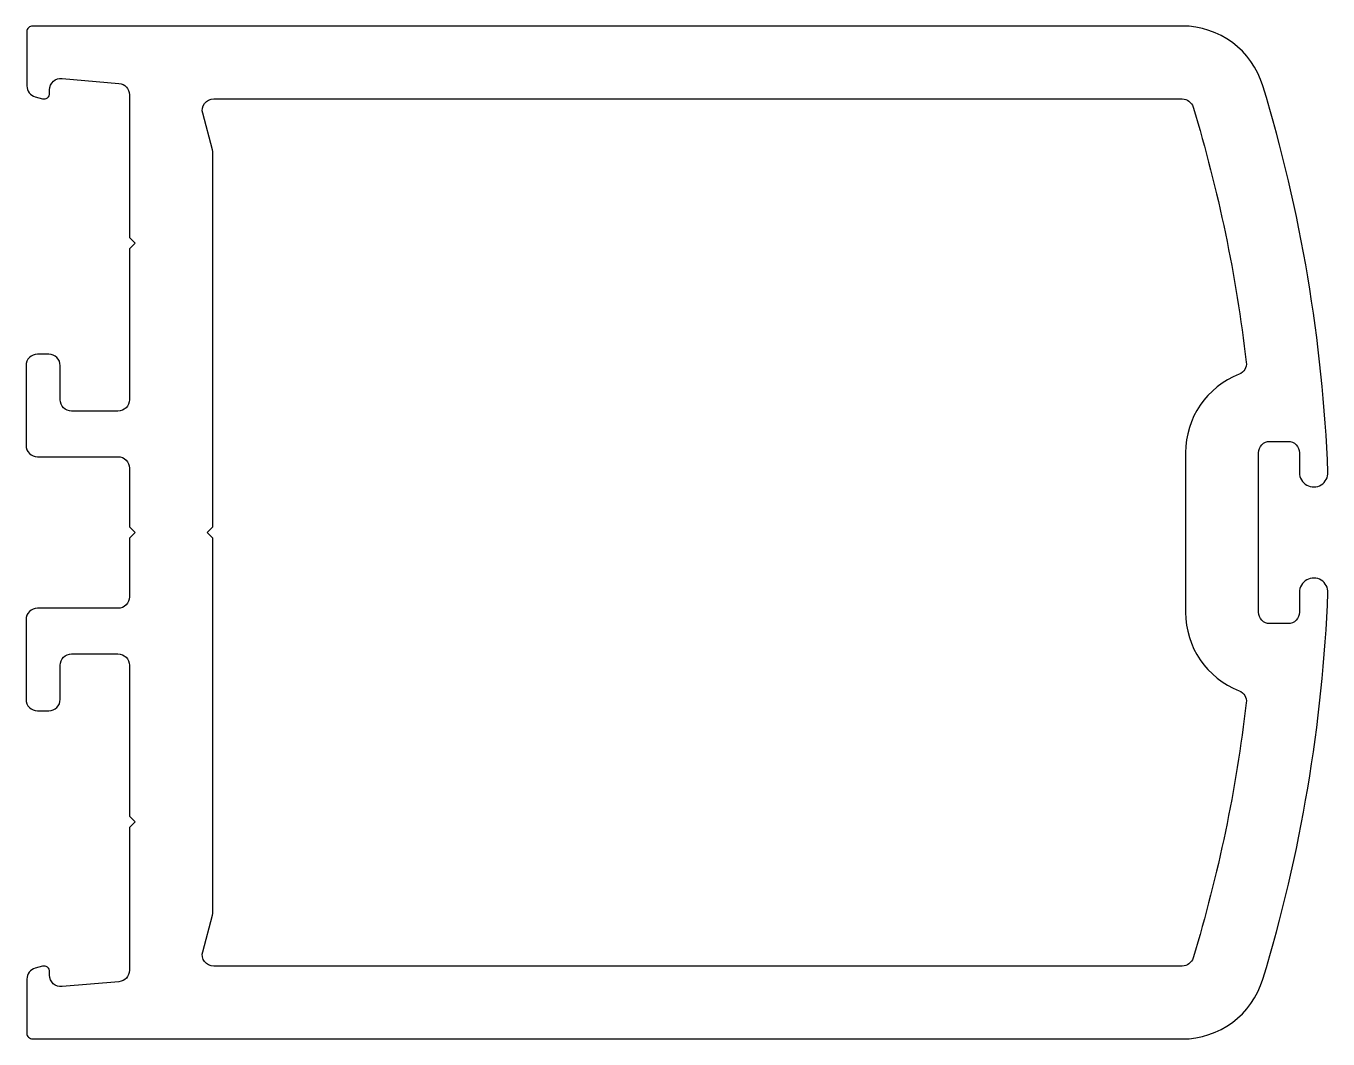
# Model space of a CAD drawing. Extents: x -25.1 to 32.1, y 1.8 to 46.2.
import ezdxf

# ---------------------------------------------------------------- set-up
doc = ezdxf.new("R2010")
doc.units = 0
doc.layers.add('PROFILE', color=1, linetype='CONTINUOUS')

msp = doc.modelspace()

# ---------------------------------------------------------------- linework, layer by layer
at = {"layer": 'PROFILE', "color": 7}
for points in [[(-23.554, 31.338, 0.414214), (-24.054, 31.838), (-24.554, 31.838, 0.414214), (-25.054, 31.338), (-25.054, 27.838, 0.414214), (-24.554, 27.338), (-21.019, 27.338, -0.414214), (-20.519, 26.838), (-20.519, 24.263), (-20.269, 24.013), (-20.519, 23.763), (-20.519, 21.188, -0.414214), (-21.019, 20.688), (-24.554, 20.688, 0.414214), (-25.054, 20.188), (-25.054, 16.688, 0.414214), (-24.554, 16.188), (-24.054, 16.188, 0.414214), (-23.554, 16.688), (-23.554, 18.188, -0.414214), (-23.054, 18.688), (-21.019, 18.688, -0.414214), (-20.519, 18.188), (-20.519, 11.563), (-20.269, 11.313), (-20.519, 11.063), (-20.518, 4.8, -0.388928), (-20.974, 4.302), (-23.474, 4.083, -0.440011), (-24.018, 4.582), (-24.018, 4.738, 0.493145), (-24.333, 4.979), (-24.647, 4.895, 0.339454), (-25.018, 4.412), (-25.018, 2.038, 0.414214), (-24.768, 1.788), (25.683, 1.788, 0.330333), (29.224, 4.414, 0.063922), (32.08, 21.363, 1.019856), (30.831, 21.388), (30.831, 20.513, -0.414214), (30.331, 20.013), (29.531, 20.013, -0.414214), (29.031, 20.513), (29.031, 27.513, -0.414214), (29.531, 28.013), (30.331, 28.013, -0.414214), (30.831, 27.513), (30.831, 26.638, 1.019856), (32.08, 26.662, 0.063922), (29.224, 43.612, 0.330333), (25.683, 46.238), (-24.768, 46.238, 0.414214), (-25.018, 45.988), (-25.018, 43.614, 0.339454), (-24.647, 43.131), (-24.333, 43.046, 0.493145), (-24.018, 43.288), (-24.018, 43.444, -0.440011), (-23.474, 43.942), (-20.974, 43.723, -0.388928), (-20.518, 43.225), (-20.519, 36.963), (-20.269, 36.713), (-20.519, 36.463), (-20.519, 29.838, -0.414214), (-21.019, 29.338), (-23.054, 29.338, -0.414214), (-23.554, 29.838)], [(25.683, 4.988), (-16.818, 4.988, -0.493145), (-17.301, 5.617), (-16.871, 7.224, 0.065543), (-16.854, 7.354), (-16.854, 23.763), (-17.104, 24.013), (-16.854, 24.263), (-16.854, 40.672, 0.065543), (-16.871, 40.801), (-17.301, 42.408, -0.493145), (-16.818, 43.038), (25.683, 43.038, -0.330333), (26.162, 42.683, -0.044574), (28.497, 31.482, -0.340922), (28.182, 30.958, 0.308743), (25.831, 27.513), (25.831, 20.513, 0.308743), (28.182, 17.067, -0.340922), (28.497, 16.544, -0.044574), (26.162, 5.343, -0.330333)]]:
    msp.add_lwpolyline(points, format="xyb", close=True, dxfattribs=at)

doc.saveas('drawing.dxf')
